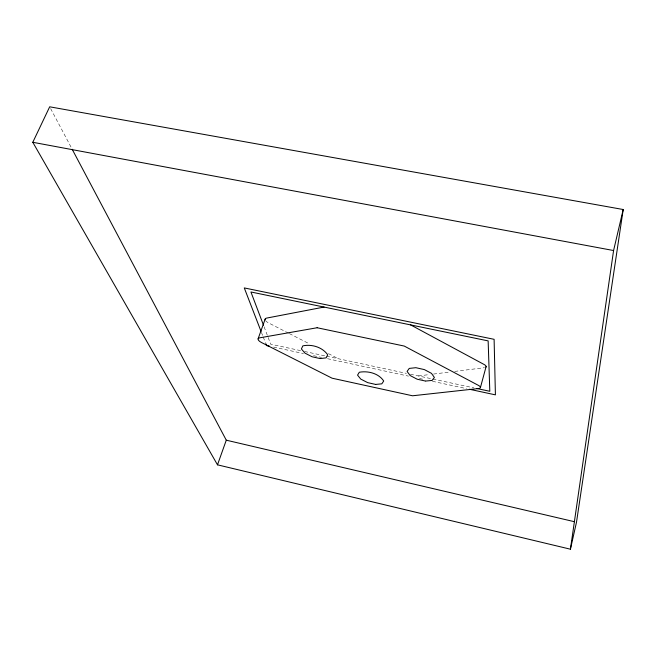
<?xml version="1.0" encoding="UTF-8"?>
<svg xmlns="http://www.w3.org/2000/svg" width="656" height="656" viewBox="0 0 656 656"><rect width="100%" height="100%" fill="white"/><g stroke="black" fill="none" stroke-linecap="round" stroke-linejoin="round"><path stroke-width="0.49" stroke-dasharray="3.28 2.46" d="M418.38 375.945L429.475 374.56M433.509 374.059L449.655 372.042M454.698 371.411L484.456 367.704M300.579 350.624L270.69 344.203L263.868 326.163M304.564 351.485L325.483 355.978M326.483 356.192L406.384 373.362M410.385 374.223L473.935 387.885M273.519 347.073L303.507 353.535M313.502 355.683L321.497 357.405M327.492 358.701L408.458 376.126M419.446 378.496L424.448 379.57M432.443 381.292L466.424 388.614M288.476 333.125L268.493 322.875A6.396 2.583 19.6 0 1 265.836 320.948M289.386 333.592L308.459 343.383M328.443 353.633L338.43 358.766M50.643 108.609L71.701 148.363M261.416 332.338L262.876 336.118M263.245 337.069L265.426 342.735"/><path stroke-width="0.98" d="M570.417 549.195L613.581 250.535L623.2 209.518L49.684 106.805L32.8 142.286L217.497 464.833L570.417 549.195L576.501 522.192L623.2 209.518M480.471 387.376L486.121 366.532M217.497 464.833L226.279 440.184L72.176 149.265M258.095 338.84L265.155 319.119M324.097 307.065L266.721 318.078A6.396 2.583 19.6 0 0 265.213 319.98M320.497 358.537L326.139 357.848L327.729 354.822C322.424 347.172 311.764 343.941 302.842 345.868L301.399 348.951L304.95 353.117L312.1 356.774L320.169 358.578M376.003 384.4L381.8 383.834L383.719 381.013C378.676 373.321 368.016 370.665 359.316 372.247L357.545 375.125L360.743 379.078L367.647 382.62L375.667 384.432M425.875 381.038L432.099 380.431L434.411 377.495L431.476 373.346L424.366 369.59L415.847 367.696L409.246 368.41L407.089 371.411L410.131 375.527L417.15 379.201L425.506 381.07M32.8 142.286L613.581 250.535M476.912 388.524L489.811 391.296L488.146 340.89L250.928 291.986L263.507 325.212M269.518 346.212L266.525 345.573L265.795 343.678M469.425 389.254L495.411 394.855L494.107 339.316L244.278 287.927L261.055 331.395M226.279 440.184L574.508 521.725M410.64 324.909L484.333 364.613A4.428 1.853 15.1 0 1 485.94 367.073M317.119 327.746L259.653 337.84A6.445 2.509 19.5 0 0 261.49 342.53L332.1 378.2L412.526 395.781L478.806 388.5A4.461 1.804 15.2 0 0 478.65 385.498L404.227 346.056L317.119 327.746"/></g></svg>
